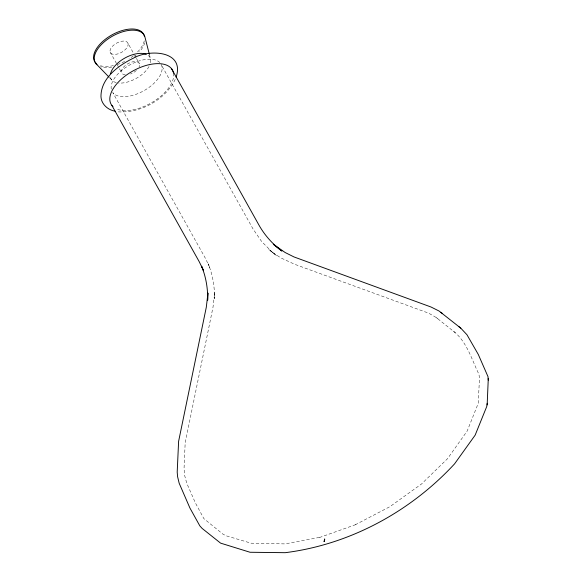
<?xml version="1.0" encoding="UTF-8"?>
<svg xmlns="http://www.w3.org/2000/svg" width="582" height="582" viewBox="0 0 582 582"><rect width="100%" height="100%" fill="white"/><g stroke="black" fill="none" stroke-linecap="round" stroke-linejoin="round"><path stroke-width="0.44" stroke-dasharray="2.91 2.18" d="M175.197 79.45C165.026 100.097 140.735 113.134 117.913 111.875M355.187 524.826L389.889 506.682L421.514 483.998L447.522 458.696L467.186 431.022L478.208 403.421L479.51 377.914L478.928 374.313C472.017 360.185 467.448 343.518 455.299 332.722L436.173 317.481L428.643 313.16L294.688 264.301L280.866 257.899L272.558 252.443M111.249 89.097A28.045 14.696 -29.2 0 1 144.962 59.568A28.045 14.696 -29.2 0 1 154.95 82.346A28.045 14.696 -29.2 0 1 112.799 92.618L205.41 258.328L209.818 267.487L208.24 263.886C212.736 274.915 214.758 286.89 214.445 298.784L214.707 292.601L213.012 307.143L185.171 442.851L184.065 468.081L184.458 474.796L186.757 483.227L195.385 502.899L203.853 518.606L222.775 534.029L225.947 535.738L251.133 543.188L285.064 543.908L320.289 537.244M319.387 537.564L355.566 524.688M436.173 317.481L437.853 318.812M453.524 331.311L455.299 332.722M272.485 252.406L261.645 241.508L253.061 228.995L161.338 64.871M109.751 77.908L111.642 79.865M128.04 43.41A9.996 5.238 -29.2 0 1 115.956 54.308A9.996 5.238 -29.2 0 1 113.264 45.491A9.996 5.238 -29.2 0 1 128.04 43.41L134.209 54.446M134.646 55.232L135.97 57.596M136.414 58.382L139.491 63.904M110.129 52.067L116.735 63.889M117.178 64.675L118.939 67.832M119.383 68.618L121.587 72.561M149.334 54.206L150.665 59.393M144.743 42.828A28.045 14.696 -29.2 0 1 139.549 51.711M136.028 55.283A28.045 14.696 -29.2 0 1 134.718 56.418M111.671 67.265A28.045 14.696 -29.2 0 1 100.468 66.704M148.33 55.486A22.247 11.655 -29.2 0 1 149.77 65.024M149.014 66.559A22.247 11.655 -29.2 0 1 118.619 83.037M116.218 82.629A22.247 11.655 -29.2 0 1 110.413 77.071M144.278 40.878A28.045 14.696 -29.2 0 1 137.221 52.329M133.373 55.785A28.045 14.696 -29.2 0 1 128.964 58.942M124.643 61.43A28.045 14.696 -29.2 0 1 117.542 64.442M113.432 65.606A28.045 14.696 -29.2 0 1 99.093 65.242M125.305 74.889A9.996 5.238 -29.2 0 1 122.678 68.276A9.996 5.238 -29.2 0 1 134.406 61.576A9.996 5.238 -29.2 0 1 139.069 67.025M136.363 70.473A9.996 5.238 -29.2 0 1 130.514 73.994M173.516 73.165A35.116 18.398 -29.2 0 1 153.153 101.748A35.116 18.398 -29.2 0 1 115.883 108.638M276.581 255.651L268.688 249.38L276.581 255.651"/><path stroke-width="0.87" d="M111.911 105.48L199.262 261.769L203.562 270.703L201.598 266.214C205.984 276.981 207.956 288.657 207.65 300.261L207.956 293.044L206.304 307.231L178.609 441.338L177.197 472.155L177.597 476.702L179.169 483.235L189.892 507.962L199.815 525.859L202.15 528.441L220.585 543.13L250.049 552.26L285.202 552.689C349.928 544.534 410.477 511.607 454.578 463.847L475.138 435.169L486.719 406.578L487.221 403.261M488.218 380.148L487.992 376.634L478.288 354.445L466.975 334.766L460.784 328.153L439.017 310.999L430.993 306.998L293.997 256.938L285.173 252.537L273.293 244.229L281.863 251.046C272.551 244.062 264.621 235.208 258.925 225.038L171.581 68.749M487.156 404.919L488.291 378.344M176.099 77.195C185.091 50.605 149.276 48.932 133.511 58.105C118.524 65.388 100.693 78.214 100.977 96.772C101.319 104.214 108.019 110.114 115.156 111.169M440.821 312.258L442.538 313.618M458.965 326.713L460.784 328.153M95.921 63.591L109.125 77.261M149.334 54.206L145.122 37.779A28.045 14.696 -29.2 0 0 112.537 36.12A28.045 14.696 -29.2 0 0 96.998 64.733M96.336 63.547A28.045 14.696 -29.2 0 1 111.875 34.935A28.045 14.696 -29.2 0 1 144.46 36.593M110.558 73.667A22.247 11.655 -29.2 0 1 125.334 57.793A22.247 11.655 -29.2 0 1 146.286 54.301M113.017 106.681A35.116 18.398 -29.2 0 1 132.987 70.931A35.116 18.398 -29.2 0 1 173.516 73.165M324.705 539.092L324.116 541.624L324.705 539.092"/></g></svg>
